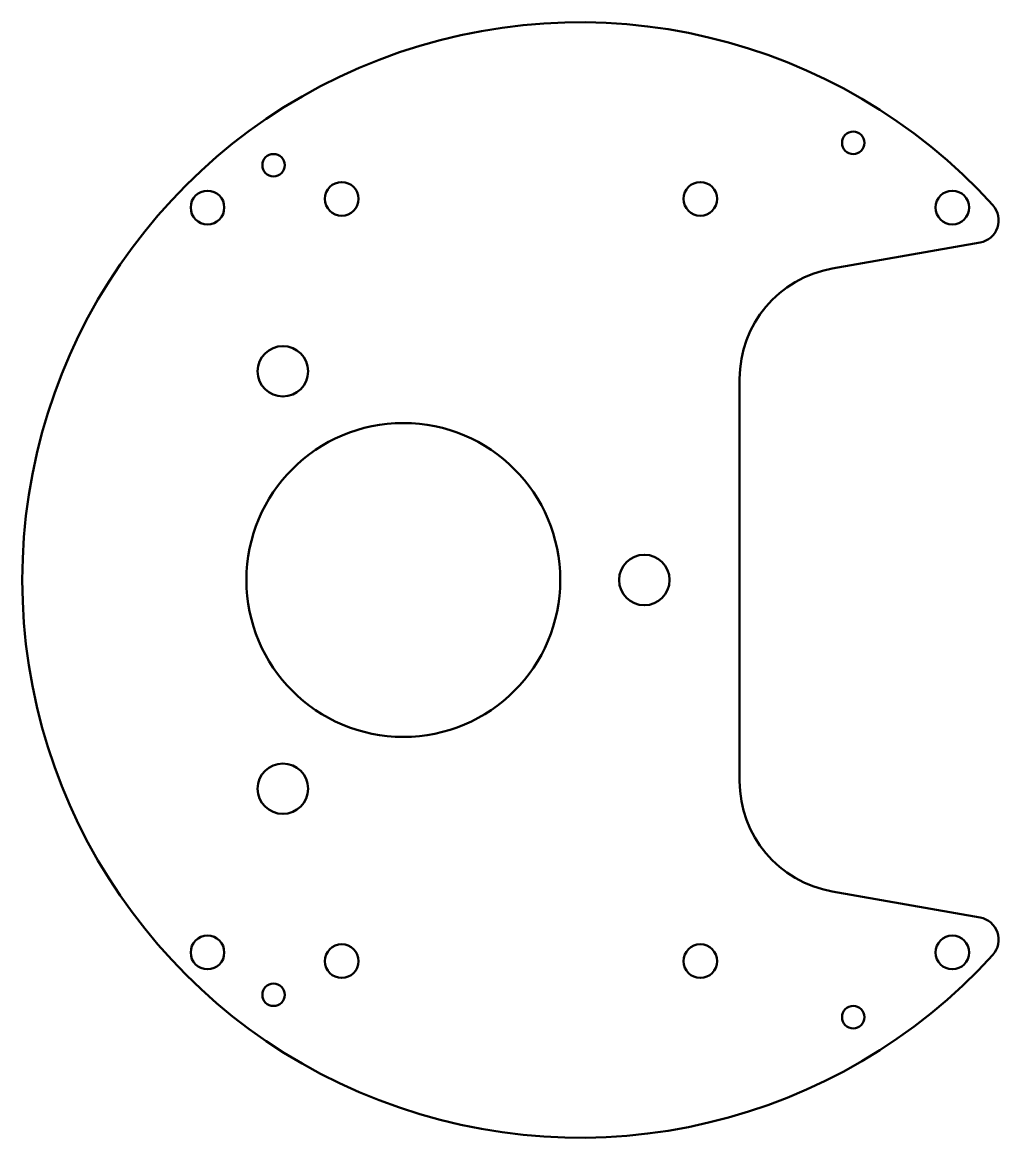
# Model space of a CAD drawing. Header units: inches. Extents: x 0.53 to 3.96, y 17.63 to 21.55.
import ezdxf

# ---------------------------------------------------------------- set-up
doc = ezdxf.new("R2010")
doc.units = ezdxf.units.IN
doc.header["$MEASUREMENT"] = 0
doc.layers.add('Visible (ANSI)', color=7, linetype='Continuous', lineweight=50)

msp = doc.modelspace()

# ---------------------------------------------------------------- linework, layer by layer
at = {"layer": 'Visible (ANSI)'}
for p, q in [((3.3724, 20.6856), (3.8921, 20.7773)), ((3.047, 20.2979), (3.047, 18.8856)), ((3.3724, 18.4979), (3.8921, 18.4063))]:
    msp.add_line(p, q, dxfattribs=at)
for centre, radius in [((3.4463, 21.1272), 0.0394), ((1.41, 21.0485), 0.0394), ((1.1779, 20.8999), 0.0591), ((1.6494, 20.9304), 0.0591), ((2.9092, 20.9304), 0.0591), ((3.7942, 20.8999), 0.0591), ((1.4427, 20.3248), 0.0886), ((1.8659, 19.5918), 0.5512), ((2.7124, 19.5918), 0.0886), ((1.4427, 18.8587), 0.0886), ((1.1779, 18.2836), 0.0591), ((3.7942, 18.2836), 0.0591), ((1.6494, 18.2532), 0.0591), ((2.9092, 18.2532), 0.0591), ((1.41, 18.1351), 0.0394), ((3.4463, 18.0563), 0.0394)]:
    msp.add_circle(centre, radius, dxfattribs=at)
for centre, radius, start, end in [((2.486, 19.5918), 1.9587, 42.2107, 317.7893), ((3.8784, 20.8548), 0.0787, 280, 42.2107), ((3.4407, 20.2979), 0.3937, 100, 180), ((3.4407, 18.8856), 0.3937, 180, 260), ((3.8784, 18.3287), 0.0787, 317.7893, 80)]:
    msp.add_arc(centre, radius, start, end, dxfattribs=at)

doc.saveas('drawing.dxf')
